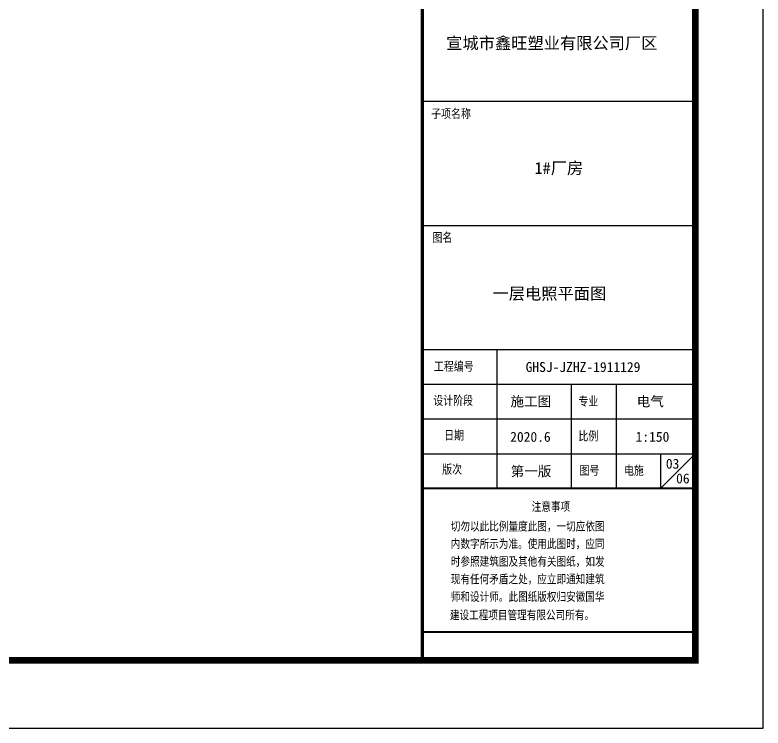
# Model space of a CAD drawing. Extents: x 33088 to 140010, y 13737 to 369010.
# Drawn here: x 105816 to 122393, y 212556 to 228359 of the extents above; entities that cross this region are included whole.
import ezdxf

# ---------------------------------------------------------------- set-up
doc = ezdxf.new("R2010")
doc.units = 0
doc.header["$LTSCALE"] = 1000
doc.header["$MEASUREMENT"] = 0
for name, color, linetype in [('1', 7, 'CONTINUOUS'), ('PP-PM-TK', 7, 'CONTINUOUS'), ('PUB_TEXT', 7, 'CONTINUOUS'), ('PUB_TITLE', 4, 'CONTINUOUS')]:
    doc.layers.add(name, color=color, linetype=linetype)
doc.styles.add('-黑体', font='simhei.ttf', dxfattribs={"width": 0.8})
doc.styles.add('TQ', font='txt.shx', dxfattribs={"width": 0.8, "bigfont": 'hztxt.shx'})

msp = doc.modelspace()

# ---------------------------------------------------------------- linework, layer by layer
at = {"layer": '1'}
for p, q in [((114843, 226446), (120893, 226446)), ((114843, 223696), (120893, 223696))]:
    msp.add_line(p, q, dxfattribs=at)
at = {"layer": '1', "color": 4}
for p, q in [((114843, 220946), (120893, 220946)), ((116493, 220946), (116493, 217866)), ((114843, 220176), (120893, 220176)), ((118143, 220176), (118143, 217866)), ((119138, 220176), (119138, 217866)), ((114843, 219406), (120893, 219406)), ((114843, 218636), (120893, 218636)), ((120893, 218636), (120123, 217866)), ((120123, 218636), (120123, 217866))]:
    msp.add_line(p, q, dxfattribs=at)
at = {"layer": '1', "color": 4, "const_width": 44}
msp.add_lwpolyline([(114843, 217866), (120893, 217866)], dxfattribs=at)
at = {"layer": 'PP-PM-TK', "color": 4}
for points, const_width in [([(114843, 274056), (114843, 214056)], 77), ([(114843, 214685), (120893, 214685)], 44)]:
    msp.add_lwpolyline(points, dxfattribs=dict(at, const_width=const_width))
at = {"layer": 'PUB_TITLE'}
msp.add_lwpolyline([(33293, 212556), (122393, 212556), (122393, 275556), (33293, 275556)], close=True, dxfattribs=at)
at = {"layer": 'PUB_TITLE', "const_width": 150}
msp.add_lwpolyline([(37043, 214056), (120893, 214056), (120893, 274056), (37043, 274056)], close=True, dxfattribs=at)

# ---------------------------------------------------------------- texts
at = {"layer": 'PUB_TEXT', "color": 2, "style": 'TQ'}
for s, height, p in [('子项名称', 220, (115040, 226051)), ('图名', 220, (115067, 223309)), ('工程编号', 220, (115101, 220451)), ('设计阶段', 220, (115086, 219696)), ('专业', 220, (118303, 219677)), ('日期', 220, (115326, 218926)), ('比例', 220, (118303, 218907)), ('版次', 220, (115283, 218171)), ('图号', 220, (118327, 218146)), ('电施', 220, (119313, 218145)), ('注意事项', 213, (117267, 217347)), ('切勿以此比例量度此图，一切应依图', 212.96, (115474, 216911)), ('内数字所示为准。使用此图时，应同', 212.96, (115474, 216522)), ('时参照建筑图及其他有关图纸，如发', 212.96, (115474, 216132)), ('现有任何矛盾之处，应立即通知建筑', 212.96, (115474, 215741)), ('师和设计师。此图纸版权归安徽国华', 212.96, (115474, 215351)), ('建设工程项目管理有限公司所有。', 212.96, (115454, 214945))]:
    msp.add_text(s, height=height, dxfattribs=at).set_placement(p)
at = {"layer": 'PUB_TITLE', "color": 255, "style": '-黑体'}
for s, height, p in [('宣城市鑫旺塑业有限公司厂区', 264, (115372, 227604)), ('1#厂房', 264, (117329, 224834)), ('GHSJ-JZHZ-1911129', 220, (117132, 220447)), ('施工图', 220, (116798, 219685)), ('电气', 220, (119595, 219685)), ('2020.6', 220, (116790, 218899)), ('1:150', 220, (119569, 218900)), ('03', 220, (120240, 218304)), ('第一版', 220, (116802, 218138)), ('06', 220, (120467, 217977))]:
    msp.add_text(s, height=height, dxfattribs=at).set_placement(p)
at = {"layer": 'PUB_TITLE', "color": 6, "style": '-黑体'}
msp.add_text('一层电照平面图', height=264, dxfattribs=at).set_placement((116399, 222053))

doc.saveas('drawing.dxf')
